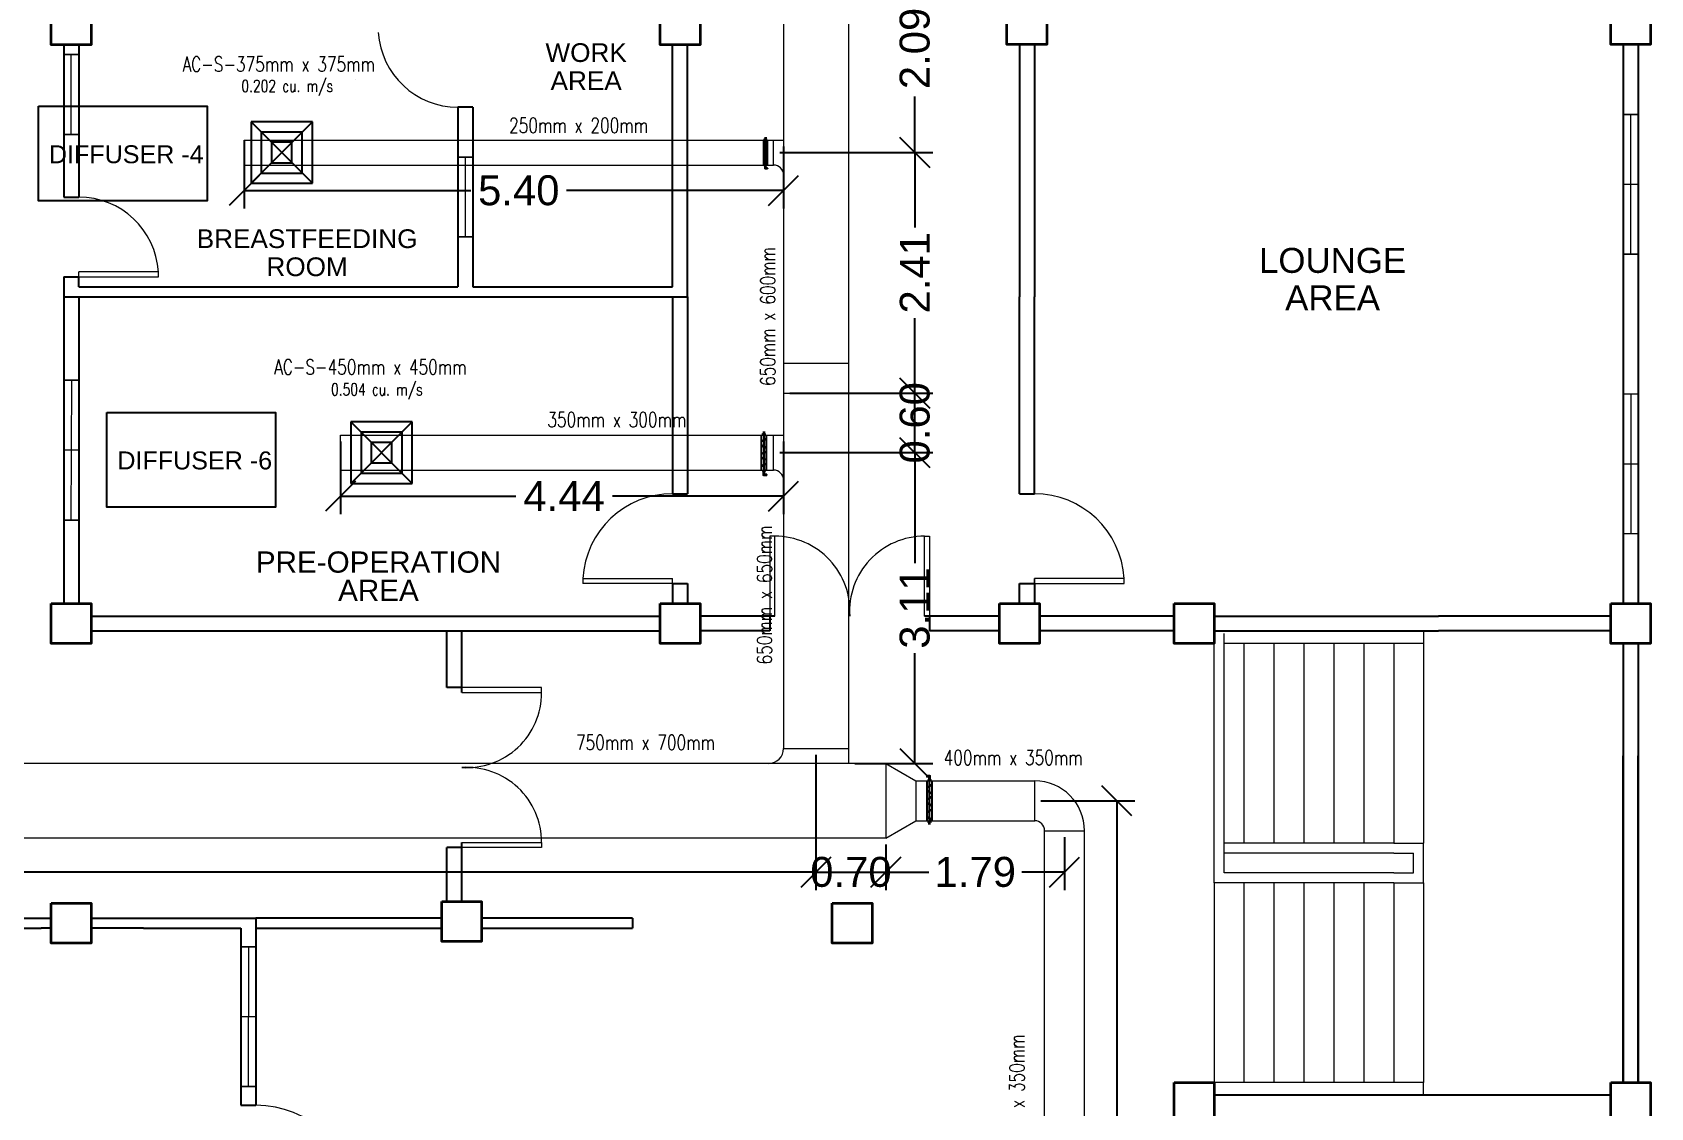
# Model space of a CAD drawing. Header units: millimetres. Extents: x 3 to 421, y 1 to 337.
# Drawn here: x 272.99 to 289.2, y 98 to 108.77 of the extents above; entities that cross this region are included whole.
import ezdxf

# ---------------------------------------------------------------- set-up
doc = ezdxf.new("R2010")
doc.units = ezdxf.units.MM
doc.header["$MEASUREMENT"] = 0
for name, color, linetype in [('A.C.VOLUM DAMPER', 7, 'Continuous'), ('diffuser', 7, 'Continuous'), ('ducting label', 7, 'Continuous'), ('label', 7, 'Continuous'), ('Legends', 7, 'Continuous')]:
    doc.layers.add(name, color=color, linetype=linetype)
doc.layers.add('ahu line', color=7, linetype='Continuous', lineweight=20)
doc.styles.add('Arch-Dim', font='simplex.shx', dxfattribs={"width": 0.75})
doc.styles.get("Standard").update_dxf_attribs({"font": 'arial.ttf'})
doc.styles.add('SWISSLT175', font='swissl.ttf', dxfattribs={"height": 0.175})
doc.dimstyles.new('Copy of dimension', dxfattribs={"dimtxt": 0.3, "dimasz": 0.3, "dimexe": 0.18, "dimexo": 0.0625, "dimgap": 0.09, "dimtad": 0, "dimzin": 0, "dimdsep": 46, "dimtxsty": 'Standard', "dimblk": 'OBLIQUE', "dimcen": 0.09, "dimclrd": 256, "dimclre": 256, "dimclrt": 256, "dimadec": 0, "dimazin": 0, "dimtfac": 1, "dimtofl": 0, "dimtmove": 0, "dimatfit": 3, "dimldrblk": 'OBLIQUE', "dimfxl": 1, "dimtolj": 1, "dimtzin": 0, "dimarcsym": 0})

# ---------------------------------------------------------------- blocks, each defined once
blk = doc.blocks.new('AC-S-12')
at = {"layer": 'diffuser'}
for p, q in [((-0.15, 0.15), (0.15, -0.15)), ((0.15, 0.15), (-0.15, -0.15)), ((-0.15, 0.15), (-0.15, -0.15)), ((0.15, 0.15), (-0.15, 0.15)), ((-0.1, 0.1), (-0.1, -0.1)), ((0.1, 0.1), (-0.1, 0.1)), ((0.1, -0.1), (0.1, 0.1)), ((0.15, -0.15), (0.15, 0.15)), ((-0.05, 0.05), (-0.05, -0.05)), ((0.05, 0.05), (-0.05, 0.05)), ((0.05, -0.05), (0.05, 0.05)), ((-0.05, -0.05), (0.05, -0.05)), ((-0.15, -0.15), (0.15, -0.15)), ((-0.1, -0.1), (0.1, -0.1))]:
    blk.add_line(p, q, dxfattribs=at)
for points in [[(-0.3582, 0.3582, 0, 0.0447, 0), (-0.2951, 0.295, 0, 0, 0), (-0.15, 0.15, 0, 0, 0)], [(0.3582, 0.3582, 0, 0.0447, 0), (0.2951, 0.295, 0, 0, 0), (0.15, 0.15, 0, 0, 0)], [(-0.3582, -0.3582, 0, 0.0447, 0), (-0.2951, -0.295, 0, 0, 0), (-0.15, -0.15, 0, 0, 0)], [(0.3582, -0.3582, 0, 0.0447, 0), (0.2951, -0.295, 0, 0, 0), (0.15, -0.15, 0, 0, 0)]]:
    blk.add_lwpolyline(points, format="xyseb", dxfattribs=at)
blk = doc.blocks.new('fcu')
at = {"layer": 'diffuser', "color": 7, "xscale": 2.052644456280903, "yscale": 2.052644456280903, "zscale": 2.052644456280903}
blk.add_blockref('AC-S-12', (0, 0), dxfattribs=at)
blk = doc.blocks.new('_Oblique')
at = {"color": 0, "linetype": 'ByBlock', "lineweight": -2}
blk.add_line((-0.5, -0.5), (0.5, 0.5), dxfattribs=at)
blk = doc.blocks.new('*D33')
at = {"layer": 'Defpoints', "color": 0, "transparency": 16777216}
for p in [(280.841, 101.597), (250.804, 100.697), (280.841, 100.358)]:
    blk.add_point(p, dxfattribs=at)
at = {"layer": 'diffuser', "lineweight": -2, "transparency": 16777216}
for p, q in [((280.841, 101.534), (280.841, 100.178)), ((250.804, 100.634), (250.804, 100.178)), ((250.804, 100.358), (265.227, 100.358)), ((280.841, 100.358), (266.418, 100.358))]:
    blk.add_line(p, q, dxfattribs=at)
at = {"layer": 'diffuser', "lineweight": -2, "transparency": 16777216, "xscale": 0.3, "yscale": 0.3, "zscale": 0.3, "rotation": 180}
blk.add_blockref('_Oblique', (250.804, 100.358), dxfattribs=at)
at = {"layer": 'diffuser', "lineweight": -2, "transparency": 16777216, "xscale": 0.3, "yscale": 0.3, "zscale": 0.3}
blk.add_blockref('_Oblique', (280.841, 100.358), dxfattribs=at)
at = {"layer": 'diffuser', "transparency": 16777216, "insert": (265.822, 100.358), "char_height": 0.3, "attachment_point": 5}
blk.add_mtext('\\A1;30.04', dxfattribs=at)
blk = doc.blocks.new('*D34')
at = {"layer": 'Defpoints', "color": 0, "transparency": 16777216}
for p in [(280.841, 101.597), (281.541, 100.697), (281.541, 100.358)]:
    blk.add_point(p, dxfattribs=at)
at = {"layer": 'diffuser', "lineweight": -2, "transparency": 16777216}
for p, q in [((280.841, 101.534), (280.841, 100.178)), ((281.541, 100.634), (281.541, 100.178)), ((280.841, 100.358), (281.541, 100.358))]:
    blk.add_line(p, q, dxfattribs=at)
at = {"layer": 'diffuser', "lineweight": -2, "transparency": 16777216, "xscale": 0.3, "yscale": 0.3, "zscale": 0.3, "rotation": 180}
blk.add_blockref('_Oblique', (280.841, 100.358), dxfattribs=at)
at = {"layer": 'diffuser', "lineweight": -2, "transparency": 16777216, "xscale": 0.3, "yscale": 0.3, "zscale": 0.3}
blk.add_blockref('_Oblique', (281.541, 100.358), dxfattribs=at)
at = {"layer": 'diffuser', "transparency": 16777216, "insert": (281.191, 100.358), "char_height": 0.3, "attachment_point": 5}
blk.add_mtext('\\A1;0.70', dxfattribs=at)
blk = doc.blocks.new('*D35')
at = {"layer": 'Defpoints', "color": 0, "transparency": 16777216}
for p in [(281.541, 100.697), (283.332, 100.772), (283.332, 100.358)]:
    blk.add_point(p, dxfattribs=at)
at = {"layer": 'diffuser', "lineweight": -2, "transparency": 16777216}
for p, q in [((283.332, 100.709), (283.332, 100.178)), ((281.541, 100.634), (281.541, 100.178)), ((281.541, 100.358), (281.971, 100.358)), ((283.332, 100.358), (282.902, 100.358))]:
    blk.add_line(p, q, dxfattribs=at)
at = {"layer": 'diffuser', "lineweight": -2, "transparency": 16777216, "xscale": 0.3, "yscale": 0.3, "zscale": 0.3, "rotation": 180}
blk.add_blockref('_Oblique', (281.541, 100.358), dxfattribs=at)
at = {"layer": 'diffuser', "lineweight": -2, "transparency": 16777216, "xscale": 0.3, "yscale": 0.3, "zscale": 0.3}
blk.add_blockref('_Oblique', (283.332, 100.358), dxfattribs=at)
at = {"layer": 'diffuser', "transparency": 16777216, "insert": (282.437, 100.358), "char_height": 0.3, "attachment_point": 5}
blk.add_mtext('\\A1;1.79', dxfattribs=at)
blk = doc.blocks.new('*D36')
at = {"layer": 'Defpoints', "color": 0, "transparency": 16777216}
for p in [(283.032, 101.072), (283.854, 93.745), (283.884, 93.745)]:
    blk.add_point(p, dxfattribs=at)
at = {"layer": 'diffuser', "lineweight": -2, "transparency": 16777216}
for p, q in [((283.095, 101.072), (284.034, 101.072)), ((283.854, 101.072), (283.854, 97.887)), ((283.854, 93.745), (283.854, 96.93)), ((283.821, 93.745), (283.674, 93.745))]:
    blk.add_line(p, q, dxfattribs=at)
at = {"layer": 'diffuser', "lineweight": -2, "transparency": 16777216, "xscale": 0.3, "yscale": 0.3, "zscale": 0.3}
for p, rotation in [((283.854, 101.072), 90), ((283.854, 93.745), 270)]:
    blk.add_blockref('_Oblique', p, dxfattribs=dict(at, rotation=rotation))
at = {"layer": 'diffuser', "transparency": 16777216, "insert": (283.854, 97.408), "char_height": 0.3, "attachment_point": 5, "rotation": 90}
blk.add_mtext('\\A1;7.33', dxfattribs=at)
blk = doc.blocks.new('*D38')
at = {"layer": 'Defpoints', "color": 0, "transparency": 16777216}
for p in [(280.416, 104.561), (281.831, 104.561), (281.166, 101.447)]:
    blk.add_point(p, dxfattribs=at)
at = {"layer": 'diffuser', "lineweight": -2, "transparency": 16777216}
for p, q in [((280.479, 104.561), (282.011, 104.561)), ((281.831, 104.561), (281.831, 103.455)), ((281.831, 101.447), (281.831, 102.553)), ((281.229, 101.447), (282.011, 101.447))]:
    blk.add_line(p, q, dxfattribs=at)
at = {"layer": 'diffuser', "lineweight": -2, "transparency": 16777216, "xscale": 0.3, "yscale": 0.3, "zscale": 0.3}
for p, rotation in [((281.831, 104.561), 90), ((281.831, 101.447), 270)]:
    blk.add_blockref('_Oblique', p, dxfattribs=dict(at, rotation=rotation))
at = {"layer": 'diffuser', "transparency": 16777216, "insert": (281.831, 103.004), "char_height": 0.3, "attachment_point": 5, "rotation": 90}
blk.add_mtext('\\A1;3.11', dxfattribs=at)
blk = doc.blocks.new('*D39')
at = {"layer": 'Defpoints', "color": 0, "transparency": 16777216}
for p in [(276.076, 104.736), (280.516, 104.736), (276.076, 104.126)]:
    blk.add_point(p, dxfattribs=at)
at = {"layer": 'diffuser', "lineweight": -2, "transparency": 16777216}
for p, q in [((276.076, 104.674), (276.076, 103.946)), ((280.516, 104.674), (280.516, 103.946)), ((276.076, 104.126), (277.832, 104.126)), ((280.516, 104.126), (278.802, 104.126))]:
    blk.add_line(p, q, dxfattribs=at)
at = {"layer": 'diffuser', "lineweight": -2, "transparency": 16777216, "xscale": 0.3, "yscale": 0.3, "zscale": 0.3, "rotation": 180}
blk.add_blockref('_Oblique', (276.076, 104.126), dxfattribs=at)
at = {"layer": 'diffuser', "lineweight": -2, "transparency": 16777216, "xscale": 0.3, "yscale": 0.3, "zscale": 0.3}
blk.add_blockref('_Oblique', (280.516, 104.126), dxfattribs=at)
at = {"layer": 'diffuser', "transparency": 16777216, "insert": (278.317, 104.126), "char_height": 0.3, "attachment_point": 5}
blk.add_mtext('\\A1;4.44', dxfattribs=at)
blk = doc.blocks.new('*D40')
at = {"layer": 'Defpoints', "color": 0, "transparency": 16777216}
for p in [(280.516, 105.158), (281.831, 105.158), (280.516, 104.561)]:
    blk.add_point(p, dxfattribs=at)
at = {"layer": 'diffuser', "lineweight": -2, "transparency": 16777216}
for p, q in [((280.579, 105.158), (282.011, 105.158)), ((281.831, 104.561), (281.831, 105.158)), ((280.579, 104.561), (282.011, 104.561))]:
    blk.add_line(p, q, dxfattribs=at)
at = {"layer": 'diffuser', "lineweight": -2, "transparency": 16777216, "xscale": 0.3, "yscale": 0.3, "zscale": 0.3}
for p, rotation in [((281.831, 105.158), 90), ((281.831, 104.561), 270)]:
    blk.add_blockref('_Oblique', p, dxfattribs=dict(at, rotation=rotation))
at = {"layer": 'diffuser', "transparency": 16777216, "insert": (281.831, 104.86), "char_height": 0.3, "attachment_point": 5, "rotation": 90}
blk.add_mtext('\\A1;0.60', dxfattribs=at)
blk = doc.blocks.new('*D41')
at = {"layer": 'Defpoints', "color": 0, "transparency": 16777216}
for p in [(280.416, 107.568), (281.831, 107.568), (280.516, 105.158)]:
    blk.add_point(p, dxfattribs=at)
at = {"layer": 'diffuser', "lineweight": -2, "transparency": 16777216}
for p, q in [((280.479, 107.568), (282.011, 107.568)), ((281.831, 107.568), (281.831, 106.816)), ((281.831, 105.158), (281.831, 105.91)), ((280.579, 105.158), (282.011, 105.158))]:
    blk.add_line(p, q, dxfattribs=at)
at = {"layer": 'diffuser', "lineweight": -2, "transparency": 16777216, "xscale": 0.3, "yscale": 0.3, "zscale": 0.3}
for p, rotation in [((281.831, 107.568), 90), ((281.831, 105.158), 270)]:
    blk.add_blockref('_Oblique', p, dxfattribs=dict(at, rotation=rotation))
at = {"layer": 'diffuser', "transparency": 16777216, "insert": (281.831, 106.363), "char_height": 0.3, "attachment_point": 5, "rotation": 90}
blk.add_mtext('\\A1;2.41', dxfattribs=at)
blk = doc.blocks.new('*D42')
at = {"layer": 'Defpoints', "color": 0, "transparency": 16777216}
for p in [(275.112, 107.693), (280.516, 107.693), (275.112, 107.188)]:
    blk.add_point(p, dxfattribs=at)
at = {"layer": 'diffuser', "lineweight": -2, "transparency": 16777216}
for p, q in [((275.112, 107.63), (275.112, 107.008)), ((280.516, 107.63), (280.516, 107.008)), ((275.112, 107.188), (277.384, 107.188)), ((280.516, 107.188), (278.342, 107.188))]:
    blk.add_line(p, q, dxfattribs=at)
at = {"layer": 'diffuser', "lineweight": -2, "transparency": 16777216, "xscale": 0.3, "yscale": 0.3, "zscale": 0.3, "rotation": 180}
blk.add_blockref('_Oblique', (275.112, 107.188), dxfattribs=at)
at = {"layer": 'diffuser', "lineweight": -2, "transparency": 16777216, "xscale": 0.3, "yscale": 0.3, "zscale": 0.3}
blk.add_blockref('_Oblique', (280.516, 107.188), dxfattribs=at)
at = {"layer": 'diffuser', "transparency": 16777216, "insert": (277.863, 107.188), "char_height": 0.3, "attachment_point": 5}
blk.add_mtext('\\A1;5.40', dxfattribs=at)
blk = doc.blocks.new('*D43')
at = {"layer": 'Defpoints', "color": 0, "transparency": 16777216}
for p in [(280.416, 109.655), (281.831, 109.655), (280.416, 107.568)]:
    blk.add_point(p, dxfattribs=at)
at = {"layer": 'diffuser', "lineweight": -2, "transparency": 16777216}
for p, q in [((280.479, 109.655), (282.011, 109.655)), ((281.831, 109.655), (281.831, 109.094)), ((281.831, 107.568), (281.831, 108.129)), ((280.479, 107.568), (282.011, 107.568))]:
    blk.add_line(p, q, dxfattribs=at)
at = {"layer": 'diffuser', "lineweight": -2, "transparency": 16777216, "xscale": 0.3, "yscale": 0.3, "zscale": 0.3}
for p, rotation in [((281.831, 109.655), 90), ((281.831, 107.568), 270)]:
    blk.add_blockref('_Oblique', p, dxfattribs=dict(at, rotation=rotation))
at = {"layer": 'diffuser', "transparency": 16777216, "insert": (281.831, 108.611), "char_height": 0.3, "attachment_point": 5, "rotation": 90}
blk.add_mtext('\\A1;2.09', dxfattribs=at)

msp = doc.modelspace()

# ---------------------------------------------------------------- hatches: boundary and pattern name
at = {"layer": 'A.C.VOLUM DAMPER'}
h = msp.add_hatch(dxfattribs=at)
h.set_pattern_fill('ANSI31', color=256, scale=0.001864, angle=-90, style=0)
h.set_pattern_definition([(315, (-149.3211537, -133.91095778), (0.00016477009232, 0.00016477009232), [])])
h.paths.add_polyline_path([(280.338, 107.432), (280.343, 107.432), (280.343, 107.443), (280.326, 107.443), (280.326, 107.432), (280.331, 107.432), (280.331, 107.405), (280.355, 107.405), (280.355, 107.411), (280.338, 107.411)])
h = msp.add_hatch(dxfattribs=at)
h.set_pattern_fill('ANSI31', color=256, scale=0.002646, angle=-90, style=0)
h.set_pattern_definition([(315, (-329.6278703, -238.24372824), (0.00023391046708, 0.00023391046708), [])])
h.paths.add_polyline_path([(280.324, 104.371), (280.331, 104.371), (280.331, 104.386), (280.307, 104.386), (280.307, 104.371), (280.314, 104.371), (280.314, 104.333), (280.348, 104.333), (280.348, 104.342), (280.324, 104.342)])
h = msp.add_hatch(dxfattribs=at)
h.set_pattern_fill('ANSI31', color=256, scale=0.002646, angle=-270, style=0)
h.set_pattern_definition([(135, (891.92420932, 443.9018354), (-0.00023391046708, -0.00023391046708), [])])
h.paths.add_polyline_path([(281.972, 101.287), (281.965, 101.287), (281.965, 101.272), (281.99, 101.272), (281.99, 101.287), (281.983, 101.287), (281.983, 101.325), (281.949, 101.325), (281.949, 101.316), (281.972, 101.316)])

# ---------------------------------------------------------------- linework, layer by layer
at = {"color": 8, "lineweight": 25}
for p, q in [((273.304, 108.649), (273.304, 107.122)), ((273.454, 108.649), (273.454, 107.122)), ((279.404, 106.422), (279.404, 108.649)), ((279.554, 106.422), (279.554, 108.649)), ((282.879, 108.651), (282.879, 106.122)), ((283.029, 108.651), (283.029, 106.122)), ((288.929, 108.65), (288.929, 106.222)), ((288.929, 108.65), (288.929, 106.122)), ((289.079, 108.65), (289.079, 103.049)), ((277.254, 108.022), (277.254, 106.222)), ((277.404, 108.022), (277.254, 108.022)), ((277.404, 108.022), (277.404, 106.222)), ((273.304, 107.122), (273.454, 107.122)), ((279.404, 106.222), (279.404, 106.422)), ((279.554, 106.122), (279.554, 106.422)), ((273.304, 106.322), (273.304, 106.122)), ((273.304, 106.322), (273.454, 106.322)), ((273.454, 106.222), (273.454, 106.322)), ((273.454, 106.222), (277.254, 106.222)), ((277.404, 106.222), (279.404, 106.222)), ((273.304, 106.122), (279.554, 106.122)), ((273.304, 106.122), (273.304, 103.049)), ((273.454, 106.122), (273.454, 103.049)), ((279.404, 106.122), (279.404, 104.149)), ((279.554, 106.122), (279.554, 104.149)), ((282.879, 104.149), (282.879, 106.122)), ((283.029, 104.149), (283.029, 106.122)), ((288.929, 106.122), (288.929, 103.049)), ((279.404, 104.149), (279.554, 104.149)), ((282.879, 104.149), (283.029, 104.149)), ((279.404, 103.249), (279.404, 103.049)), ((279.404, 103.249), (279.554, 103.249)), ((279.554, 103.249), (279.554, 103.049)), ((282.879, 103.049), (282.879, 103.249)), ((282.879, 103.249), (283.029, 103.249)), ((282.879, 103.149), (282.879, 103.149)), ((283.029, 103.249), (283.029, 103.049)), ((273.579, 102.924), (279.279, 102.924)), ((280.429, 102.924), (279.679, 102.924)), ((280.379, 102.924), (280.379, 102.774)), ((282.679, 102.924), (281.929, 102.924)), ((281.979, 102.924), (281.979, 102.774)), ((284.429, 102.924), (283.079, 102.924)), ((284.829, 102.924), (285.079, 102.924)), ((285.079, 102.924), (287.079, 102.924)), ((288.804, 102.924), (287.079, 102.924)), ((273.579, 102.774), (279.279, 102.774)), ((277.141, 102.206), (277.141, 102.774)), ((277.291, 102.156), (277.291, 102.774)), ((280.379, 102.774), (279.679, 102.774)), ((282.679, 102.774), (281.979, 102.774)), ((284.429, 102.774), (283.079, 102.774)), ((284.829, 102.774), (285.079, 102.774)), ((285.079, 102.774), (287.079, 102.774)), ((288.804, 102.774), (287.079, 102.774)), ((288.929, 102.649), (288.929, 98.249)), ((289.079, 102.649), (289.079, 98.249)), ((277.291, 102.206), (277.141, 102.206)), ((288.929, 98.249), (288.929, 101.522)), ((289.079, 98.249), (289.079, 101.522)), ((277.141, 100.062), (277.141, 100.606)), ((277.291, 100.606), (277.141, 100.606)), ((277.291, 100.062), (277.291, 100.656)), ((272.779, 99.897), (273.179, 99.897)), ((273.579, 99.897), (275.079, 99.897)), ((275.079, 99.897), (275.229, 99.897)), ((275.229, 99.897), (275.229, 98.022)), ((277.091, 99.897), (275.229, 99.897)), ((279.004, 99.897), (277.491, 99.897)), ((279.004, 99.897), (279.004, 99.797)), ((269.829, 99.797), (273.079, 99.797)), ((273.179, 99.797), (273.079, 99.797)), ((274.104, 99.797), (273.579, 99.797)), ((274.104, 99.797), (275.079, 99.797)), ((275.079, 99.797), (275.079, 98.022)), ((275.229, 99.797), (277.091, 99.797)), ((277.491, 99.797), (279.004, 99.797)), ((288.804, 98.124), (284.829, 98.124)), ((275.079, 98.022), (275.229, 98.022))]:
    msp.add_line(p, q, dxfattribs=at)
at = {"color": 8, "lineweight": 9}
for p, q in [((273.454, 108.649), (273.454, 108.549)), ((273.454, 108.549), (273.304, 108.549)), ((273.304, 108.549), (273.304, 107.749)), ((273.379, 107.749), (273.379, 108.549)), ((289.079, 107.95), (288.929, 107.95)), ((289.004, 106.55), (289.004, 107.95)), ((273.304, 107.749), (273.454, 107.749)), ((277.404, 107.522), (277.254, 107.522)), ((277.254, 107.522), (277.254, 106.722)), ((277.329, 106.722), (277.329, 107.522)), ((288.929, 107.25), (289.079, 107.25)), ((277.254, 106.722), (277.404, 106.722)), ((288.929, 106.55), (289.079, 106.55)), ((273.454, 105.286), (273.306, 105.286)), ((273.306, 105.286), (273.306, 103.886)), ((273.38, 105.286), (273.376, 103.885)), ((273.454, 104.586), (273.454, 105.286)), ((288.929, 105.149), (289.079, 105.149)), ((289.004, 105.149), (289.004, 103.749)), ((273.454, 104.586), (273.306, 104.586)), ((288.929, 104.449), (289.079, 104.449)), ((273.306, 103.886), (273.452, 103.885)), ((289.079, 103.749), (288.929, 103.749)), ((283.029, 103.049), (282.879, 103.049)), ((284.829, 102.649), (284.829, 102.774)), ((284.829, 100.249), (284.829, 102.649)), ((284.929, 102.649), (284.929, 102.749)), ((284.929, 100.349), (284.929, 102.649)), ((286.929, 102.649), (284.929, 102.649)), ((285.129, 102.649), (285.129, 100.649)), ((285.429, 102.649), (285.429, 100.649)), ((285.729, 102.649), (285.729, 100.649)), ((286.029, 102.649), (286.029, 100.649)), ((286.329, 102.649), (286.329, 100.649)), ((286.629, 102.649), (286.629, 100.649)), ((286.929, 102.774), (286.929, 102.649)), ((286.929, 102.649), (286.929, 100.649)), ((286.629, 100.649), (284.929, 100.649)), ((286.629, 100.549), (284.929, 100.549)), ((286.629, 100.649), (286.929, 100.649)), ((286.629, 100.549), (286.829, 100.549)), ((286.829, 100.349), (286.829, 100.549)), ((286.929, 100.549), (286.929, 100.649)), ((286.929, 100.349), (286.929, 100.549)), ((286.629, 100.249), (284.829, 100.249)), ((284.829, 100.249), (284.829, 98.249)), ((286.629, 100.349), (284.929, 100.349)), ((285.129, 100.249), (285.129, 98.249)), ((285.429, 100.249), (285.429, 98.249)), ((285.729, 100.249), (285.729, 98.249)), ((286.029, 100.249), (286.029, 98.249)), ((286.329, 100.249), (286.329, 98.249)), ((286.629, 100.349), (286.829, 100.349)), ((286.629, 100.249), (286.629, 98.249)), ((286.629, 100.249), (286.929, 100.249)), ((286.929, 100.249), (286.929, 100.349)), ((286.929, 100.249), (286.929, 98.249)), ((275.229, 99.609), (275.081, 99.609)), ((275.081, 99.609), (275.081, 98.209)), ((275.155, 99.609), (275.151, 98.209)), ((275.229, 98.909), (275.229, 99.609)), ((275.229, 98.909), (275.081, 98.909)), ((275.081, 98.209), (275.227, 98.209)), ((286.929, 98.249), (284.829, 98.249)), ((284.829, 98.124), (284.829, 98.249)), ((286.929, 98.124), (286.929, 98.249))]:
    msp.add_line(p, q, dxfattribs=at)
at = {"color": 8, "lineweight": 13}
for p, q in [((274.254, 106.372), (273.454, 106.372)), ((273.454, 106.322), (273.454, 106.372)), ((274.254, 106.322), (274.254, 106.372)), ((273.454, 106.322), (274.254, 106.322)), ((278.504, 103.299), (279.404, 103.299)), ((278.505, 103.299), (278.505, 103.249)), ((279.404, 103.249), (279.404, 103.299)), ((283.929, 103.299), (283.029, 103.299)), ((283.029, 103.299), (283.029, 103.249)), ((283.029, 103.149), (283.029, 103.299)), ((283.929, 103.249), (283.929, 103.299)), ((279.404, 103.249), (278.504, 103.249)), ((283.029, 103.249), (283.929, 103.249))]:
    msp.add_line(p, q, dxfattribs=at)
at = {"color": 8, "lineweight": 35}
for points in [[(273.179, 109.049), (273.579, 109.049), (273.579, 108.649), (273.179, 108.649)], [(279.279, 109.049), (279.679, 109.049), (279.679, 108.649), (279.279, 108.649)], [(282.754, 109.051), (283.154, 109.051), (283.154, 108.651), (282.754, 108.651)], [(288.804, 109.05), (289.204, 109.05), (289.204, 108.65), (288.804, 108.65)], [(273.179, 103.049), (273.579, 103.049), (273.579, 102.649), (273.179, 102.649)], [(279.279, 103.049), (279.679, 103.049), (279.679, 102.649), (279.279, 102.649)], [(282.679, 103.049), (283.079, 103.049), (283.079, 102.649), (282.679, 102.649)], [(284.429, 103.049), (284.829, 103.049), (284.829, 102.649), (284.429, 102.649)], [(288.804, 103.049), (289.204, 103.049), (289.204, 102.649), (288.804, 102.649)], [(273.179, 100.047), (273.579, 100.047), (273.579, 99.647), (273.179, 99.647)], [(277.091, 100.062), (277.491, 100.062), (277.491, 99.662), (277.091, 99.662)], [(281.004, 100.047), (281.404, 100.047), (281.404, 99.647), (281.004, 99.647)], [(284.429, 98.249), (284.829, 98.249), (284.829, 97.849), (284.429, 97.849)], [(288.804, 98.249), (289.204, 98.249), (289.204, 97.849), (288.804, 97.849)]]:
    msp.add_lwpolyline(points, close=True, dxfattribs=at)
at = {"color": 8, "lineweight": 9}
for points in [[(273.304, 108.549), (273.454, 108.549), (273.454, 107.749), (273.304, 107.749)], [(288.929, 107.95), (289.079, 107.95), (289.079, 106.55), (288.929, 106.55)], [(277.254, 107.522), (277.404, 107.522), (277.404, 106.722), (277.254, 106.722)], [(273.306, 105.286), (273.452, 105.286), (273.452, 103.885), (273.306, 103.885)], [(288.929, 105.149), (289.079, 105.149), (289.079, 103.749), (288.929, 103.749)], [(275.081, 99.609), (275.227, 99.609), (275.227, 98.209), (275.081, 98.209)]]:
    msp.add_lwpolyline(points, close=True, dxfattribs=at)
at = {"color": 8, "lineweight": 13, "ltscale": 0.03}
for points in [[(280.379, 102.924), (280.429, 102.924), (280.429, 103.724), (280.379, 103.724)], [(281.979, 102.924), (281.929, 102.924), (281.929, 103.724), (281.979, 103.724)], [(277.291, 102.206), (277.291, 102.156), (278.091, 102.156), (278.091, 102.206)], [(277.291, 100.606), (277.291, 100.656), (278.091, 100.656), (278.091, 100.606)]]:
    msp.add_lwpolyline(points, close=True, dxfattribs=at)
at = {"color": 8, "lineweight": 13}
for centre, radius, start, end in [((277.254, 108.822), 0.8, 183.5833, 270), ((273.454, 106.322), 0.8, 3.5833, 90), ((279.404, 103.249), 0.9, 90, 176.8153), ((283.029, 103.249), 0.9, 3.1847, 90), ((275.229, 97.022), 1, 2.866, 90)]:
    msp.add_arc(centre, radius, start, end, dxfattribs=at)
at = {"color": 8, "lineweight": 13, "ltscale": 0.03}
for centre, start, end in [((280.429, 102.972), 356.3048, 90), ((281.929, 102.972), 90, 183.6952), ((277.34, 102.156), 266.3048, 0), ((277.34, 100.656), 0, 93.6952)]:
    msp.add_arc(centre, 0.752, start, end, dxfattribs=at)
at = {"layer": 'A.C.VOLUM DAMPER'}
for p, q in [((280.316, 107.693), (280.316, 107.443)), ((280.352, 107.67), (280.317, 107.649)), ((280.326, 107.696), (280.336, 107.706)), ((280.326, 107.694), (280.338, 107.706)), ((280.326, 107.706), (280.342, 107.706)), ((280.326, 107.698), (280.334, 107.706)), ((280.326, 107.694), (280.326, 107.706)), ((280.326, 107.704), (280.328, 107.706)), ((280.326, 107.702), (280.33, 107.706)), ((280.326, 107.7), (280.332, 107.706)), ((280.326, 107.705), (280.337, 107.694)), ((280.326, 107.703), (280.335, 107.694)), ((280.326, 107.701), (280.333, 107.694)), ((280.326, 107.699), (280.331, 107.694)), ((280.326, 107.697), (280.329, 107.694)), ((280.327, 107.706), (280.339, 107.694)), ((280.328, 107.694), (280.34, 107.706)), ((280.329, 107.706), (280.341, 107.694)), ((280.33, 107.694), (280.342, 107.706)), ((280.331, 107.721), (280.331, 107.706)), ((280.331, 107.71), (280.336, 107.706)), ((280.331, 107.708), (280.333, 107.706)), ((280.331, 107.706), (280.342, 107.695)), ((280.331, 107.706), (280.331, 107.706)), ((280.332, 107.706), (280.337, 107.711)), ((280.333, 107.706), (280.342, 107.697)), ((280.333, 107.694), (280.342, 107.704)), ((280.334, 107.706), (280.337, 107.709)), ((280.335, 107.694), (280.342, 107.702)), ((280.335, 107.698), (280.335, 107.443)), ((280.336, 107.706), (280.337, 107.707)), ((280.336, 107.706), (280.342, 107.699)), ((280.337, 107.721), (280.337, 107.706)), ((280.337, 107.694), (280.342, 107.7)), ((280.338, 107.706), (280.342, 107.702)), ((280.339, 107.694), (280.342, 107.697)), ((280.34, 107.706), (280.342, 107.704)), ((280.341, 107.694), (280.342, 107.695)), ((280.342, 107.706), (280.342, 107.694)), ((280.342, 107.706), (280.342, 107.706)), ((280.354, 107.443), (280.354, 107.693)), ((280.352, 107.602), (280.317, 107.623)), ((280.352, 107.58), (280.317, 107.559)), ((280.352, 107.516), (280.317, 107.537)), ((280.352, 107.494), (280.317, 107.474)), ((280.326, 107.443), (280.326, 107.432)), ((280.343, 107.443), (280.326, 107.443)), ((280.326, 107.432), (280.331, 107.432)), ((280.331, 107.405), (280.331, 107.432)), ((280.355, 107.405), (280.331, 107.405)), ((280.338, 107.432), (280.343, 107.432)), ((280.338, 107.411), (280.338, 107.432)), ((280.355, 107.411), (280.338, 107.411)), ((280.343, 107.432), (280.343, 107.443)), ((280.355, 107.405), (280.355, 107.411)), ((280.307, 104.739), (280.321, 104.753)), ((280.307, 104.736), (280.324, 104.753)), ((280.307, 104.753), (280.329, 104.753)), ((280.307, 104.742), (280.318, 104.753)), ((280.307, 104.736), (280.307, 104.753)), ((280.307, 104.751), (280.309, 104.753)), ((280.307, 104.748), (280.312, 104.753)), ((280.307, 104.745), (280.315, 104.753)), ((280.307, 104.751), (280.322, 104.736)), ((280.307, 104.749), (280.319, 104.736)), ((280.307, 104.746), (280.316, 104.736)), ((280.308, 104.753), (280.325, 104.736)), ((280.31, 104.736), (280.327, 104.753)), ((280.311, 104.753), (280.328, 104.736)), ((280.313, 104.736), (280.329, 104.753)), ((280.314, 104.774), (280.314, 104.753)), ((280.314, 104.759), (280.32, 104.753)), ((280.314, 104.756), (280.317, 104.753)), ((280.314, 104.753), (280.329, 104.738)), ((280.314, 104.753), (280.314, 104.753)), ((280.315, 104.753), (280.322, 104.76)), ((280.316, 104.736), (280.329, 104.75)), ((280.317, 104.753), (280.329, 104.741)), ((280.318, 104.753), (280.322, 104.758)), ((280.319, 104.736), (280.329, 104.747)), ((280.32, 104.753), (280.329, 104.744)), ((280.321, 104.753), (280.322, 104.755)), ((280.322, 104.774), (280.322, 104.753)), ((280.323, 104.753), (280.329, 104.747)), ((280.326, 104.753), (280.329, 104.75)), ((280.329, 104.753), (280.329, 104.736)), ((280.329, 104.753), (280.329, 104.753)), ((280.292, 104.736), (280.292, 104.386)), ((280.344, 104.702), (280.294, 104.672)), ((280.344, 104.605), (280.294, 104.635)), ((280.307, 104.743), (280.313, 104.736)), ((280.307, 104.74), (280.31, 104.736)), ((280.307, 104.737), (280.307, 104.736)), ((280.319, 104.744), (280.319, 104.736)), ((280.319, 104.736), (280.319, 104.386)), ((280.322, 104.736), (280.329, 104.744)), ((280.325, 104.736), (280.329, 104.741)), ((280.328, 104.736), (280.329, 104.738)), ((280.346, 104.386), (280.346, 104.736)), ((280.344, 104.574), (280.294, 104.545)), ((280.344, 104.484), (280.294, 104.514)), ((280.344, 104.453), (280.294, 104.423)), ((280.307, 104.386), (280.307, 104.371)), ((280.307, 104.371), (280.314, 104.371)), ((280.314, 104.333), (280.314, 104.371)), ((280.348, 104.333), (280.314, 104.333)), ((280.324, 104.371), (280.331, 104.371)), ((280.324, 104.342), (280.324, 104.371)), ((280.348, 104.342), (280.324, 104.342)), ((280.331, 104.371), (280.331, 104.386)), ((281.949, 101.325), (281.983, 101.325)), ((281.949, 101.316), (281.972, 101.316)), ((281.95, 101.272), (281.95, 100.872)), ((281.953, 101.205), (282.002, 101.235)), ((281.972, 101.287), (281.965, 101.287)), ((281.965, 101.287), (281.965, 101.272)), ((281.972, 101.316), (281.972, 101.287)), ((281.977, 100.867), (281.977, 101.272)), ((281.983, 101.325), (281.983, 101.287)), ((281.99, 101.287), (281.983, 101.287)), ((281.99, 101.272), (281.99, 101.287)), ((282.004, 100.872), (282.004, 101.272)), ((281.953, 101.174), (282.002, 101.144)), ((281.953, 101.084), (282.002, 101.114)), ((281.953, 101.053), (282.002, 101.023)), ((281.953, 100.956), (282.002, 100.986)), ((281.953, 100.913), (282.002, 100.883)), ((281.977, 100.872), (281.967, 100.861)), ((281.98, 100.872), (281.967, 100.858)), ((281.983, 100.872), (281.967, 100.855)), ((281.969, 100.872), (281.967, 100.87)), ((281.972, 100.872), (281.967, 100.867)), ((281.974, 100.872), (281.967, 100.864)), ((281.967, 100.855), (281.967, 100.872)), ((281.982, 100.855), (281.967, 100.87)), ((281.979, 100.855), (281.967, 100.867)), ((281.976, 100.855), (281.967, 100.864)), ((281.973, 100.855), (281.967, 100.861)), ((281.97, 100.855), (281.967, 100.858)), ((281.989, 100.855), (281.967, 100.855)), ((281.967, 100.855), (281.967, 100.855)), ((281.985, 100.855), (281.968, 100.872)), ((281.986, 100.872), (281.97, 100.855)), ((281.988, 100.855), (281.971, 100.872)), ((281.989, 100.872), (281.973, 100.855)), ((281.989, 100.856), (281.974, 100.872)), ((281.978, 100.855), (281.974, 100.85)), ((281.981, 100.855), (281.974, 100.847)), ((281.974, 100.834), (281.974, 100.855)), ((281.976, 100.855), (281.974, 100.853)), ((281.989, 100.869), (281.976, 100.855)), ((281.983, 100.849), (281.976, 100.855)), ((281.989, 100.859), (281.977, 100.872)), ((281.989, 100.866), (281.978, 100.855)), ((281.983, 100.852), (281.979, 100.855)), ((281.989, 100.862), (281.98, 100.872)), ((281.989, 100.863), (281.981, 100.855)), ((281.983, 100.855), (281.982, 100.855)), ((281.989, 100.865), (281.983, 100.872)), ((281.983, 100.834), (281.983, 100.855)), ((281.989, 100.86), (281.984, 100.855)), ((281.989, 100.868), (281.986, 100.872)), ((281.989, 100.857), (281.987, 100.855)), ((281.989, 100.872), (281.989, 100.855)), ((281.989, 100.871), (281.989, 100.872))]:
    msp.add_line(p, q, dxfattribs=at)
at = {"layer": 'A.C.VOLUM DAMPER', "extrusion": (0, 0, -1)}
for centre, major_axis, start_param, end_param in [((280.335, 107.659), (0.00251, 0.00251), 2.356195, 5.497787), ((280.335, 107.612), (0.00251, 0.00251), 2.356195, 5.497787), ((280.335, 107.569), (0.00251, 0.00251), 2.356194, 5.497787), ((280.335, 107.527), (0.00251, -0.00251), 0.785398, 3.926991), ((280.335, 107.659), (0.00251, -0.00251), 3.926991, 7.068583), ((280.335, 107.612), (0.00251, -0.00251), 3.926991, 7.068583), ((280.335, 107.569), (0.00251, -0.00251), 3.926991, 7.068583), ((280.335, 107.527), (0.00251, -0.00251), 3.926991, 7.068583), ((280.335, 107.484), (0.00251, 0.00251), 2.356195, 5.497787), ((280.335, 107.484), (0.00251, -0.00251), 3.926991, 7.068583), ((280.319, 104.687), (0.00356, 0.00356), 2.356195, 5.497787), ((280.319, 104.62), (0.00356, 0.00356), 2.356195, 5.497787), ((280.319, 104.687), (0.00356, -0.00356), 3.926991, 7.068583), ((280.319, 104.62), (0.00356, -0.00356), 3.926991, 7.068583), ((280.319, 104.559), (0.00356, 0.00356), 2.356194, 5.497787), ((280.319, 104.499), (0.00356, -0.00356), 0.785398, 3.926991), ((280.319, 104.438), (0.00356, 0.00356), 2.356195, 5.497787), ((280.319, 104.559), (0.00356, -0.00356), 3.926991, 7.068583), ((280.319, 104.499), (0.00356, -0.00356), 3.926991, 7.068583), ((280.319, 104.438), (0.00356, -0.00356), 3.926991, 7.068583), ((281.977, 101.22), (-0.00356, 0.00356), 3.926991, 7.068583), ((281.977, 101.22), (-0.00356, -0.00356), 2.356195, 5.497787), ((281.977, 101.159), (-0.00356, 0.00356), 3.926991, 7.068583), ((281.977, 101.099), (-0.00356, 0.00356), 3.926991, 7.068583), ((281.977, 101.038), (-0.00356, 0.00356), 3.926991, 7.068583), ((281.977, 101.159), (-0.00356, 0.00356), 0.785398, 3.926991), ((281.977, 101.099), (-0.00356, -0.00356), 2.356194, 5.497787), ((281.977, 101.038), (-0.00356, -0.00356), 2.356195, 5.497787), ((281.977, 100.971), (-0.00356, 0.00356), 3.926991, 7.068583), ((281.977, 100.898), (-0.00356, 0.00356), 3.926991, 7.068583), ((281.977, 100.971), (-0.00356, -0.00356), 2.356195, 5.497787), ((281.977, 100.898), (-0.00356, -0.00356), 2.356195, 5.497787)]:
    msp.add_ellipse(centre, major_axis=major_axis, ratio=1, start_param=start_param, end_param=end_param, dxfattribs=at)
at = {"layer": 'ahu line', "linetype": 'Continuous'}
for p, q in [((280.516, 128.373), (280.516, 101.597)), ((281.166, 120.741), (281.166, 101.447)), ((275.112, 107.693), (280.516, 107.693)), ((280.416, 107.443), (280.416, 107.693)), ((275.112, 107.443), (280.416, 107.443)), ((280.516, 105.458), (281.166, 105.458)), ((280.516, 105.158), (281.166, 105.158)), ((276.076, 104.386), (276.076, 104.736)), ((276.076, 104.736), (280.516, 104.736)), ((280.416, 104.386), (280.416, 104.736)), ((276.076, 104.386), (280.416, 104.386)), ((280.516, 101.597), (281.166, 101.597)), ((281.541, 101.447), (251.004, 101.447)), ((281.541, 101.447), (281.541, 100.697)), ((281.541, 101.447), (281.841, 101.272)), ((281.841, 101.272), (281.841, 100.872)), ((281.841, 101.272), (283.032, 101.272)), ((283.032, 100.872), (283.032, 101.272)), ((281.541, 100.697), (281.841, 100.872)), ((281.841, 100.872), (283.032, 100.872)), ((281.541, 100.697), (250.804, 100.697)), ((283.132, 93.545), (283.132, 100.772)), ((283.132, 100.772), (283.532, 100.772)), ((283.532, 93.533), (283.532, 100.772))]:
    msp.add_line(p, q, dxfattribs=at)
at = {"layer": 'ahu line', "linetype": 'Continuous', "lineweight": 25}
msp.add_line((275.112, 107.693), (275.112, 107.443), dxfattribs=at)
at = {"layer": 'ahu line', "linetype": 'Continuous'}
for centre, radius, start, end in [((280.416, 107.343), 0.1, 0, 90), ((280.416, 104.286), 0.1, 0, 90), ((280.366, 101.597), 0.15, 270, 0), ((283.032, 100.772), 0.5, 0, 90), ((283.032, 100.772), 0.1, 0, 90)]:
    msp.add_arc(centre, radius, start, end, dxfattribs=at)
at = {"layer": 'Legends'}
for points in [[(273.05, 108.032), (274.742, 108.032), (274.742, 107.083), (273.05, 107.083)], [(273.735, 104.964), (275.427, 104.964), (275.427, 104.015), (273.735, 104.015)]]:
    msp.add_lwpolyline(points, close=True, dxfattribs=at)

# ---------------------------------------------------------------- block references
at = {"layer": 'Legends', "linetype": 'Continuous', "lineweight": 25}
msp.add_blockref('fcu', (275.488, 107.568), dxfattribs=at)
at = {"layer": 'Legends', "color": 7, "linetype": 'Continuous', "lineweight": 25}
msp.add_blockref('fcu', (276.488, 104.561), dxfattribs=at)

# ---------------------------------------------------------------- texts
at = {"layer": 'ducting label', "color": 7, "linetype": 'Continuous', "lineweight": 25, "attachment_point": 1, "style": 'Arch-Dim'}
for s, width, insert, char_height in [('\\A1;AC-S-375mm x 375mm', 2.31265, (274.494, 108.529), 0.15), ('\\A1;0.202 cu. m/s', 1.719, (275.084, 108.295), 0.12), ('\\A1;250mm x 200mm', 1.59371, (277.766, 107.916), 0.15), ('\\A1;AC-S-450mm x 450mm', 2.28222, (275.412, 105.495), 0.15), ('\\A1;0.504 cu. m/s', 1.719, (275.982, 105.255), 0.12), ('\\A1;350mm x 300mm', 1.68734, (278.149, 104.967), 0.15), ('\\A1;750mm x 700mm', 1.64028, (278.436, 101.732), 0.15), ('\\A1;400mm x 350mm', 2.21998, (282.12, 101.581), 0.15)]:
    msp.add_mtext_dynamic_manual_height_columns(s, width=width, gutter_width=1.011, heights=[0], dxfattribs=dict(at, insert=insert, char_height=char_height))
at = {"layer": 'ducting label', "color": 7, "linetype": 'Continuous', "lineweight": 25, "char_height": 0.15, "attachment_point": 1, "rotation": 90, "style": 'Arch-Dim'}
for s, width, insert in [('\\A1;650mm x 600mm', 1.73838, (280.283, 105.229)), ('\\A1;650mm x 650mm', 1.67189, (280.25, 102.439)), ('\\A1;400mm x 350mm', 1.81836, (282.779, 97.339))]:
    msp.add_mtext_dynamic_manual_height_columns(s, width=width, gutter_width=1.011, heights=[0], dxfattribs=dict(at, insert=insert))
at = {"layer": 'label', "color": 8, "lineweight": 9, "ltscale": 0.4, "attachment_point": 5, "style": 'SWISSLT175'}
for s, insert, char_height, line_spacing_factor in [('WORK\\PAREA', (278.538, 108.429), 0.1875, 0.9), ('BREASTFEEDING\\PROOM', (275.742, 106.563), 0.1875, 0.9), ('LOUNGE\\PAREA', (286.017, 106.3), 0.25, 0.9), ('PRE-OPERATION\\PAREA', (276.457, 103.323), 0.2125, 0.8)]:
    msp.add_mtext(s, dxfattribs=dict(at, insert=insert, char_height=char_height, line_spacing_factor=line_spacing_factor))
at = {"layer": 'Legends', "linetype": 'Continuous', "lineweight": 25, "char_height": 0.18, "attachment_point": 1}
for s, insert in [('DIFFUSER -4', (273.155, 107.641)), ('DIFFUSER -6', (273.841, 104.573))]:
    msp.add_mtext_dynamic_manual_height_columns(s, width=1.77294, gutter_width=1.011, heights=[0], dxfattribs=dict(at, insert=insert))

# ---------------------------------------------------------------- dimensions: what is measured, and where the dimension line sits
at = {"layer": 'diffuser'}
for base, p1, p2, picture, middle in [((281.831, 109.655), (280.416, 107.568), (280.416, 109.655), '*D43', (281.831, 108.611)), ((281.831, 107.568), (280.516, 105.158), (280.416, 107.568), '*D41', (281.831, 106.363)), ((281.831, 104.561), (281.166, 101.447), (280.416, 104.561), '*D38', (281.831, 103.004)), ((283.854, 93.745), (283.032, 101.072), (283.884, 93.745), '*D36', (283.854, 97.408))]:
    dim = msp.add_linear_dim(base=base, p1=p1, p2=p2, angle=90, dimstyle='Copy of dimension', dxfattribs=at)
    dim.commit()
    dim.dimension.update_dxf_attribs({"geometry": picture, "text_midpoint": middle})
for base, p1, p2, picture, middle in [((275.112, 107.188), (280.516, 107.693), (275.112, 107.693), '*D42', (277.863, 107.188)), ((276.076, 104.126), (280.516, 104.736), (276.076, 104.736), '*D39', (278.317, 104.126)), ((281.541, 100.358), (280.841, 101.597), (281.541, 100.697), '*D34', (281.191, 100.358))]:
    dim = msp.add_linear_dim(base=base, p1=p1, p2=p2, dimstyle='Copy of dimension', dxfattribs=at)
    dim.commit()
    dim.dimension.update_dxf_attribs({"geometry": picture, "text_midpoint": middle, "dimtype": 160})
dim = msp.add_linear_dim(base=(281.831, 105.158), p1=(280.516, 104.561), p2=(280.516, 105.158), angle=90, dimstyle='Copy of dimension', dxfattribs=at)
dim.commit()
dim.dimension.update_dxf_attribs({"geometry": '*D40', "text_midpoint": (281.831, 104.86), "dimtype": 160})
for base, p1, p2, picture, middle in [((280.841, 100.358), (250.804, 100.697), (280.841, 101.597), '*D33', (265.822, 100.358)), ((283.332, 100.358), (281.541, 100.697), (283.332, 100.772), '*D35', (282.437, 100.358))]:
    dim = msp.add_linear_dim(base=base, p1=p1, p2=p2, dimstyle='Copy of dimension', dxfattribs=at)
    dim.commit()
    dim.dimension.update_dxf_attribs({"geometry": picture, "text_midpoint": middle})

doc.saveas('drawing.dxf')
